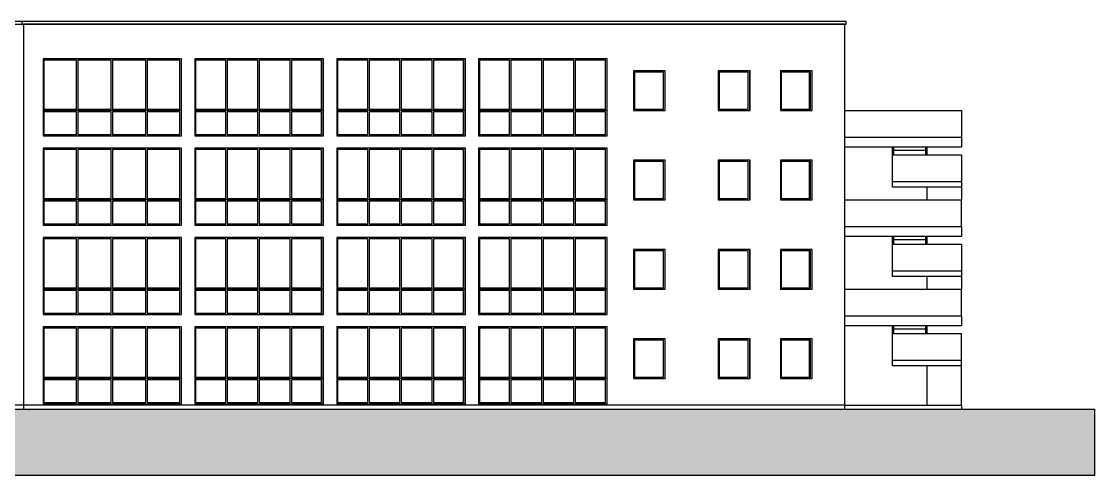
# Model space of a CAD drawing. Header units: inches. Extents: x 151 to 242, y -106 to 63.
# Drawn here: x 201.51 to 241.89, y -103.84 to -86.74 of the extents above; entities that cross this region are included whole.
import ezdxf

# ---------------------------------------------------------------- set-up
doc = ezdxf.new("R2010")
doc.units = ezdxf.units.IN
doc.header["$MEASUREMENT"] = 0
for name, color, linetype in [('Proiezioni', 7, 'Continuous'), ('Proiezioni leggere', 252, 'Continuous'), ('Retini', 252, 'Continuous'), ('Sezioni pesanti', 3, 'Continuous')]:
    doc.layers.add(name, color=color, linetype=linetype)

msp = doc.modelspace()

# ---------------------------------------------------------------- hatches: boundary and pattern name
at = {"layer": 'Retini'}
h = msp.add_hatch(color=250, dxfattribs=at)
h.dxf.hatch_style = 1
h.paths.add_polyline_path([(152.585, -101.345), (241.885, -101.345), (241.885, -103.845), (197.235, -103.845), (152.585, -103.845)])

# ---------------------------------------------------------------- linework, layer by layer
at = {"layer": 'Proiezioni'}
for p, q in [((201.535, -86.845), (201.535, -86.745)), ((232.485, -90.1), (236.885, -90.1)), ((236.885, -90.1), (236.885, -91.1)), ((232.485, -91.1), (236.885, -91.1)), ((236.885, -91.1), (236.885, -91.465)), ((232.485, -91.465), (236.885, -91.465)), ((232.485, -93.465), (236.885, -93.465)), ((236.885, -94.465), (236.885, -93.465)), ((232.485, -94.465), (236.885, -94.465)), ((236.885, -94.465), (236.885, -94.83)), ((232.485, -94.83), (236.885, -94.83)), ((232.485, -96.83), (236.885, -96.83)), ((236.885, -97.83), (236.885, -96.83)), ((232.485, -97.83), (236.885, -97.83)), ((236.885, -97.83), (236.885, -98.195)), ((232.485, -98.195), (236.885, -98.195)), ((232.485, -101.195), (236.885, -101.195)), ((236.885, -101.195), (236.885, -101.345))]:
    msp.add_line(p, q, dxfattribs=at)
for points in [[(197.235, -86.845), (232.535, -86.845), (232.535, -86.745), (197.235, -86.745)], [(232.485, -101.195), (232.485, -86.845), (201.585, -86.845), (201.585, -101.345)], [(232.485, -101.345), (232.485, -101.195), (197.235, -101.195)]]:
    msp.add_lwpolyline(points, dxfattribs=at)
for points in [[(207.533, -88.15), (202.328, -88.15), (202.328, -91.05), (207.533, -91.05)], [(212.873, -88.15), (208.031, -88.15), (208.031, -91.05), (212.873, -91.05)], [(218.213, -88.15), (213.371, -88.15), (213.371, -91.05), (218.213, -91.05)], [(223.553, -88.15), (218.711, -88.15), (218.711, -91.05), (223.553, -91.05)], [(225.735, -88.6), (224.539, -88.6), (224.539, -90.1), (225.735, -90.1)], [(228.923, -88.6), (227.727, -88.6), (227.727, -90.1), (228.923, -90.1)], [(231.264, -88.6), (230.069, -88.6), (230.069, -90.1), (231.264, -90.1)], [(207.533, -91.515), (202.328, -91.515), (202.328, -94.415), (207.533, -94.415)], [(212.873, -91.515), (208.031, -91.515), (208.031, -94.415), (212.873, -94.415)], [(218.213, -91.515), (213.371, -91.515), (213.371, -94.415), (218.213, -94.415)], [(223.553, -91.515), (218.711, -91.515), (218.711, -94.415), (223.553, -94.415)], [(225.735, -91.965), (224.539, -91.965), (224.539, -93.465), (225.735, -93.465)], [(228.923, -91.965), (227.727, -91.965), (227.727, -93.465), (228.923, -93.465)], [(231.264, -91.965), (230.069, -91.965), (230.069, -93.465), (231.264, -93.465)], [(207.533, -94.88), (202.328, -94.88), (202.328, -97.78), (207.533, -97.78)], [(212.873, -94.88), (208.031, -94.88), (208.031, -97.78), (212.873, -97.78)], [(218.213, -94.88), (213.371, -94.88), (213.371, -97.78), (218.213, -97.78)], [(223.553, -94.88), (218.711, -94.88), (218.711, -97.78), (223.553, -97.78)], [(225.735, -95.33), (224.539, -95.33), (224.539, -96.83), (225.735, -96.83)], [(228.923, -95.33), (227.727, -95.33), (227.727, -96.83), (228.923, -96.83)], [(231.264, -95.33), (230.069, -95.33), (230.069, -96.83), (231.264, -96.83)], [(207.533, -98.245), (202.328, -98.245), (202.328, -101.145), (207.533, -101.145)], [(212.873, -98.245), (208.031, -98.245), (208.031, -101.145), (212.873, -101.145)], [(218.213, -98.245), (213.371, -98.245), (213.371, -101.145), (218.213, -101.145)], [(223.553, -98.245), (218.711, -98.245), (218.711, -101.145), (223.553, -101.145)], [(225.735, -98.695), (224.539, -98.695), (224.539, -100.195), (225.735, -100.195)], [(228.923, -98.695), (227.727, -98.695), (227.727, -100.195), (228.923, -100.195)], [(231.264, -98.695), (230.069, -98.695), (230.069, -100.195), (231.264, -100.195)]]:
    msp.add_lwpolyline(points, close=True, dxfattribs=at)
at = {"layer": 'Proiezioni leggere'}
for p, q in [((207.514, -88.15), (207.514, -91.05)), ((212.854, -88.15), (212.854, -91.05)), ((218.194, -88.15), (218.194, -91.05)), ((223.534, -88.15), (223.534, -91.05)), ((225.715, -88.6), (225.715, -90.1)), ((228.903, -88.6), (228.903, -90.1)), ((231.145, -88.6), (231.145, -90.1)), ((207.514, -90.1), (202.328, -90.1)), ((212.854, -90.1), (208.031, -90.1)), ((218.194, -90.1), (213.371, -90.1)), ((223.534, -90.1), (218.711, -90.1)), ((207.514, -91.515), (207.514, -94.415)), ((212.854, -91.515), (212.854, -94.415)), ((218.194, -91.515), (218.194, -94.415)), ((223.534, -91.515), (223.534, -94.415)), ((234.285, -92.141), (234.285, -91.465)), ((234.335, -91.782), (234.335, -91.465)), ((235.535, -91.605), (234.335, -91.605)), ((235.535, -91.782), (235.535, -91.465)), ((235.585, -91.782), (235.585, -91.465)), ((225.715, -91.965), (225.715, -93.465)), ((228.903, -91.965), (228.903, -93.465)), ((231.145, -91.965), (231.145, -93.465)), ((236.885, -91.782), (234.285, -91.782)), ((236.885, -91.782), (236.885, -93.465)), ((234.285, -92.982), (234.285, -92.141)), ((236.885, -92.782), (234.285, -92.782)), ((236.885, -92.982), (234.285, -92.982)), ((235.585, -93.465), (235.585, -92.982)), ((207.514, -93.465), (202.328, -93.465)), ((212.854, -93.465), (208.031, -93.465)), ((218.194, -93.465), (213.371, -93.465)), ((223.534, -93.465), (218.711, -93.465)), ((207.514, -94.88), (207.514, -97.78)), ((212.854, -94.88), (212.854, -97.78)), ((218.194, -94.88), (218.194, -97.78)), ((223.534, -94.88), (223.534, -97.78)), ((234.285, -95.506), (234.285, -94.83)), ((234.335, -95.147), (234.335, -94.83)), ((235.535, -95.147), (235.535, -94.83)), ((235.585, -95.147), (235.585, -94.83)), ((236.885, -95.147), (234.285, -95.147)), ((235.535, -94.97), (234.335, -94.97)), ((236.885, -95.147), (236.885, -96.83)), ((225.715, -95.33), (225.715, -96.83)), ((228.903, -95.33), (228.903, -96.83)), ((231.145, -95.33), (231.145, -96.83)), ((234.285, -96.347), (234.285, -95.506)), ((236.885, -96.147), (234.285, -96.147)), ((236.885, -96.347), (234.285, -96.347)), ((235.585, -96.83), (235.585, -96.347)), ((207.514, -96.83), (202.328, -96.83)), ((212.854, -96.83), (208.031, -96.83)), ((218.194, -96.83), (213.371, -96.83)), ((223.534, -96.83), (218.711, -96.83)), ((207.514, -98.245), (207.514, -101.145)), ((212.854, -98.245), (212.854, -101.145)), ((218.194, -98.245), (218.194, -101.145)), ((223.534, -98.245), (223.534, -101.145)), ((234.285, -98.871), (234.285, -98.195)), ((236.885, -98.512), (234.285, -98.512)), ((234.335, -98.512), (234.335, -98.195)), ((235.535, -98.335), (234.335, -98.335)), ((235.535, -98.512), (235.535, -98.195)), ((235.585, -98.512), (235.585, -98.195)), ((236.885, -101.195), (236.885, -98.512)), ((225.715, -98.695), (225.715, -100.195)), ((228.903, -98.695), (228.903, -100.195)), ((231.145, -98.695), (231.145, -100.195)), ((234.285, -99.712), (234.285, -98.871)), ((236.885, -99.512), (234.285, -99.512)), ((236.885, -99.712), (234.285, -99.712)), ((235.585, -101.195), (235.585, -99.712)), ((207.514, -100.195), (202.328, -100.195)), ((212.854, -100.195), (208.031, -100.195)), ((218.194, -100.195), (213.371, -100.195)), ((223.534, -100.195), (218.711, -100.195))]:
    msp.add_line(p, q, dxfattribs=at)
for points in [[(203.585, -88.2), (202.358, -88.2), (202.358, -90.05), (203.585, -90.05)], [(204.886, -88.2), (203.635, -88.2), (203.635, -90.05), (204.886, -90.05)], [(206.187, -88.2), (204.936, -88.2), (204.936, -90.05), (206.187, -90.05)], [(207.464, -88.2), (206.237, -88.2), (206.237, -90.05), (207.464, -90.05)], [(209.197, -88.2), (208.062, -88.2), (208.062, -90.05), (209.197, -90.05)], [(210.408, -88.2), (209.247, -88.2), (209.247, -90.05), (210.408, -90.05)], [(211.618, -88.2), (210.458, -88.2), (210.458, -90.05), (211.618, -90.05)], [(212.804, -88.2), (211.668, -88.2), (211.668, -90.05), (212.804, -90.05)], [(214.537, -88.2), (213.402, -88.2), (213.402, -90.05), (214.537, -90.05)], [(215.748, -88.2), (214.587, -88.2), (214.587, -90.05), (215.748, -90.05)], [(216.958, -88.2), (215.798, -88.2), (215.798, -90.05), (216.958, -90.05)], [(218.144, -88.2), (217.008, -88.2), (217.008, -90.05), (218.144, -90.05)], [(219.877, -88.2), (218.741, -88.2), (218.741, -90.05), (219.877, -90.05)], [(221.088, -88.2), (219.927, -88.2), (219.927, -90.05), (221.088, -90.05)], [(222.298, -88.2), (221.138, -88.2), (221.138, -90.05), (222.298, -90.05)], [(223.484, -88.2), (222.348, -88.2), (222.348, -90.05), (223.484, -90.05)], [(225.666, -88.65), (224.57, -88.65), (224.57, -90.05), (225.666, -90.05)], [(228.854, -88.65), (227.758, -88.65), (227.758, -90.05), (228.854, -90.05)], [(231.195, -88.65), (230.099, -88.65), (230.099, -90.05), (231.195, -90.05)], [(203.585, -90.15), (202.358, -90.15), (202.358, -91), (203.585, -91)], [(204.886, -90.15), (203.635, -90.15), (203.635, -91), (204.886, -91)], [(206.187, -90.15), (204.936, -90.15), (204.936, -91), (206.187, -91)], [(207.464, -90.15), (206.237, -90.15), (206.237, -91), (207.464, -91)], [(209.197, -90.15), (208.062, -90.15), (208.062, -91), (209.197, -91)], [(210.408, -90.15), (209.247, -90.15), (209.247, -91), (210.408, -91)], [(211.618, -90.15), (210.458, -90.15), (210.458, -91), (211.618, -91)], [(212.804, -90.15), (211.668, -90.15), (211.668, -91), (212.804, -91)], [(214.537, -90.15), (213.402, -90.15), (213.402, -91), (214.537, -91)], [(215.748, -90.15), (214.587, -90.15), (214.587, -91), (215.748, -91)], [(216.958, -90.15), (215.798, -90.15), (215.798, -91), (216.958, -91)], [(218.144, -90.15), (217.008, -90.15), (217.008, -91), (218.144, -91)], [(219.877, -90.15), (218.741, -90.15), (218.741, -91), (219.877, -91)], [(221.088, -90.15), (219.927, -90.15), (219.927, -91), (221.088, -91)], [(222.298, -90.15), (221.138, -90.15), (221.138, -91), (222.298, -91)], [(223.484, -90.15), (222.348, -90.15), (222.348, -91), (223.484, -91)], [(203.585, -91.565), (202.358, -91.565), (202.358, -93.415), (203.585, -93.415)], [(204.886, -91.565), (203.635, -91.565), (203.635, -93.415), (204.886, -93.415)], [(206.187, -91.565), (204.936, -91.565), (204.936, -93.415), (206.187, -93.415)], [(207.464, -91.565), (206.237, -91.565), (206.237, -93.415), (207.464, -93.415)], [(209.197, -91.565), (208.062, -91.565), (208.062, -93.415), (209.197, -93.415)], [(210.408, -91.565), (209.247, -91.565), (209.247, -93.415), (210.408, -93.415)], [(211.618, -91.565), (210.458, -91.565), (210.458, -93.415), (211.618, -93.415)], [(212.804, -91.565), (211.668, -91.565), (211.668, -93.415), (212.804, -93.415)], [(214.537, -91.565), (213.402, -91.565), (213.402, -93.415), (214.537, -93.415)], [(215.748, -91.565), (214.587, -91.565), (214.587, -93.415), (215.748, -93.415)], [(216.958, -91.565), (215.798, -91.565), (215.798, -93.415), (216.958, -93.415)], [(218.144, -91.565), (217.008, -91.565), (217.008, -93.415), (218.144, -93.415)], [(219.877, -91.565), (218.741, -91.565), (218.741, -93.415), (219.877, -93.415)], [(221.088, -91.565), (219.927, -91.565), (219.927, -93.415), (221.088, -93.415)], [(222.298, -91.565), (221.138, -91.565), (221.138, -93.415), (222.298, -93.415)], [(223.484, -91.565), (222.348, -91.565), (222.348, -93.415), (223.484, -93.415)], [(225.666, -92.015), (224.57, -92.015), (224.57, -93.415), (225.666, -93.415)], [(228.854, -92.015), (227.758, -92.015), (227.758, -93.415), (228.854, -93.415)], [(231.195, -92.015), (230.099, -92.015), (230.099, -93.415), (231.195, -93.415)], [(203.585, -93.515), (202.358, -93.515), (202.358, -94.365), (203.585, -94.365)], [(204.886, -93.515), (203.635, -93.515), (203.635, -94.365), (204.886, -94.365)], [(206.187, -93.515), (204.936, -93.515), (204.936, -94.365), (206.187, -94.365)], [(207.464, -93.515), (206.237, -93.515), (206.237, -94.365), (207.464, -94.365)], [(209.197, -93.515), (208.062, -93.515), (208.062, -94.365), (209.197, -94.365)], [(210.408, -93.515), (209.247, -93.515), (209.247, -94.365), (210.408, -94.365)], [(211.618, -93.515), (210.458, -93.515), (210.458, -94.365), (211.618, -94.365)], [(212.804, -93.515), (211.668, -93.515), (211.668, -94.365), (212.804, -94.365)], [(214.537, -93.515), (213.402, -93.515), (213.402, -94.365), (214.537, -94.365)], [(215.748, -93.515), (214.587, -93.515), (214.587, -94.365), (215.748, -94.365)], [(216.958, -93.515), (215.798, -93.515), (215.798, -94.365), (216.958, -94.365)], [(218.144, -93.515), (217.008, -93.515), (217.008, -94.365), (218.144, -94.365)], [(219.877, -93.515), (218.741, -93.515), (218.741, -94.365), (219.877, -94.365)], [(221.088, -93.515), (219.927, -93.515), (219.927, -94.365), (221.088, -94.365)], [(222.298, -93.515), (221.138, -93.515), (221.138, -94.365), (222.298, -94.365)], [(223.484, -93.515), (222.348, -93.515), (222.348, -94.365), (223.484, -94.365)], [(203.585, -94.93), (202.358, -94.93), (202.358, -96.78), (203.585, -96.78)], [(204.886, -94.93), (203.635, -94.93), (203.635, -96.78), (204.886, -96.78)], [(206.187, -94.93), (204.936, -94.93), (204.936, -96.78), (206.187, -96.78)], [(207.464, -94.93), (206.237, -94.93), (206.237, -96.78), (207.464, -96.78)], [(209.197, -94.93), (208.062, -94.93), (208.062, -96.78), (209.197, -96.78)], [(210.408, -94.93), (209.247, -94.93), (209.247, -96.78), (210.408, -96.78)], [(211.618, -94.93), (210.458, -94.93), (210.458, -96.78), (211.618, -96.78)], [(212.804, -94.93), (211.668, -94.93), (211.668, -96.78), (212.804, -96.78)], [(214.537, -94.93), (213.402, -94.93), (213.402, -96.78), (214.537, -96.78)], [(215.748, -94.93), (214.587, -94.93), (214.587, -96.78), (215.748, -96.78)], [(216.958, -94.93), (215.798, -94.93), (215.798, -96.78), (216.958, -96.78)], [(218.144, -94.93), (217.008, -94.93), (217.008, -96.78), (218.144, -96.78)], [(219.877, -94.93), (218.741, -94.93), (218.741, -96.78), (219.877, -96.78)], [(221.088, -94.93), (219.927, -94.93), (219.927, -96.78), (221.088, -96.78)], [(222.298, -94.93), (221.138, -94.93), (221.138, -96.78), (222.298, -96.78)], [(223.484, -94.93), (222.348, -94.93), (222.348, -96.78), (223.484, -96.78)], [(225.666, -95.38), (224.57, -95.38), (224.57, -96.78), (225.666, -96.78)], [(228.854, -95.38), (227.758, -95.38), (227.758, -96.78), (228.854, -96.78)], [(231.195, -95.38), (230.099, -95.38), (230.099, -96.78), (231.195, -96.78)], [(203.585, -96.88), (202.358, -96.88), (202.358, -97.73), (203.585, -97.73)], [(204.886, -96.88), (203.635, -96.88), (203.635, -97.73), (204.886, -97.73)], [(206.187, -96.88), (204.936, -96.88), (204.936, -97.73), (206.187, -97.73)], [(207.464, -96.88), (206.237, -96.88), (206.237, -97.73), (207.464, -97.73)], [(209.197, -96.88), (208.062, -96.88), (208.062, -97.73), (209.197, -97.73)], [(210.408, -96.88), (209.247, -96.88), (209.247, -97.73), (210.408, -97.73)], [(211.618, -96.88), (210.458, -96.88), (210.458, -97.73), (211.618, -97.73)], [(212.804, -96.88), (211.668, -96.88), (211.668, -97.73), (212.804, -97.73)], [(214.537, -96.88), (213.402, -96.88), (213.402, -97.73), (214.537, -97.73)], [(215.748, -96.88), (214.587, -96.88), (214.587, -97.73), (215.748, -97.73)], [(216.958, -96.88), (215.798, -96.88), (215.798, -97.73), (216.958, -97.73)], [(218.144, -96.88), (217.008, -96.88), (217.008, -97.73), (218.144, -97.73)], [(219.877, -96.88), (218.741, -96.88), (218.741, -97.73), (219.877, -97.73)], [(221.088, -96.88), (219.927, -96.88), (219.927, -97.73), (221.088, -97.73)], [(222.298, -96.88), (221.138, -96.88), (221.138, -97.73), (222.298, -97.73)], [(223.484, -96.88), (222.348, -96.88), (222.348, -97.73), (223.484, -97.73)], [(203.585, -98.295), (202.358, -98.295), (202.358, -100.145), (203.585, -100.145)], [(204.886, -98.295), (203.635, -98.295), (203.635, -100.145), (204.886, -100.145)], [(206.187, -98.295), (204.936, -98.295), (204.936, -100.145), (206.187, -100.145)], [(207.464, -98.295), (206.237, -98.295), (206.237, -100.145), (207.464, -100.145)], [(209.197, -98.295), (208.062, -98.295), (208.062, -100.145), (209.197, -100.145)], [(210.408, -98.295), (209.247, -98.295), (209.247, -100.145), (210.408, -100.145)], [(211.618, -98.295), (210.458, -98.295), (210.458, -100.145), (211.618, -100.145)], [(212.804, -98.295), (211.668, -98.295), (211.668, -100.145), (212.804, -100.145)], [(214.537, -98.295), (213.402, -98.295), (213.402, -100.145), (214.537, -100.145)], [(215.748, -98.295), (214.587, -98.295), (214.587, -100.145), (215.748, -100.145)], [(216.958, -98.295), (215.798, -98.295), (215.798, -100.145), (216.958, -100.145)], [(218.144, -98.295), (217.008, -98.295), (217.008, -100.145), (218.144, -100.145)], [(219.877, -98.295), (218.741, -98.295), (218.741, -100.145), (219.877, -100.145)], [(221.088, -98.295), (219.927, -98.295), (219.927, -100.145), (221.088, -100.145)], [(222.298, -98.295), (221.138, -98.295), (221.138, -100.145), (222.298, -100.145)], [(223.484, -98.295), (222.348, -98.295), (222.348, -100.145), (223.484, -100.145)], [(225.666, -98.745), (224.57, -98.745), (224.57, -100.145), (225.666, -100.145)], [(228.854, -98.745), (227.758, -98.745), (227.758, -100.145), (228.854, -100.145)], [(231.195, -98.745), (230.099, -98.745), (230.099, -100.145), (231.195, -100.145)], [(203.585, -100.245), (202.358, -100.245), (202.358, -101.095), (203.585, -101.095)], [(204.886, -100.245), (203.635, -100.245), (203.635, -101.095), (204.886, -101.095)], [(206.187, -100.245), (204.936, -100.245), (204.936, -101.095), (206.187, -101.095)], [(207.464, -100.245), (206.237, -100.245), (206.237, -101.095), (207.464, -101.095)], [(209.197, -100.245), (208.062, -100.245), (208.062, -101.095), (209.197, -101.095)], [(210.408, -100.245), (209.247, -100.245), (209.247, -101.095), (210.408, -101.095)], [(211.618, -100.245), (210.458, -100.245), (210.458, -101.095), (211.618, -101.095)], [(212.804, -100.245), (211.668, -100.245), (211.668, -101.095), (212.804, -101.095)], [(214.537, -100.245), (213.402, -100.245), (213.402, -101.095), (214.537, -101.095)], [(215.748, -100.245), (214.587, -100.245), (214.587, -101.095), (215.748, -101.095)], [(216.958, -100.245), (215.798, -100.245), (215.798, -101.095), (216.958, -101.095)], [(218.144, -100.245), (217.008, -100.245), (217.008, -101.095), (218.144, -101.095)], [(219.877, -100.245), (218.741, -100.245), (218.741, -101.095), (219.877, -101.095)], [(221.088, -100.245), (219.927, -100.245), (219.927, -101.095), (221.088, -101.095)], [(222.298, -100.245), (221.138, -100.245), (221.138, -101.095), (222.298, -101.095)], [(223.484, -100.245), (222.348, -100.245), (222.348, -101.095), (223.484, -101.095)]]:
    msp.add_lwpolyline(points, close=True, dxfattribs=at)
at = {"layer": 'Retini', "color": 250}
msp.add_lwpolyline([(152.585, -101.345), (241.885, -101.345), (241.885, -103.845), (197.235, -103.845), (152.585, -103.845)], close=True, dxfattribs=at)
at = {"layer": 'Sezioni pesanti'}
msp.add_line((197.235, -101.345), (241.885, -101.345), dxfattribs=at)

doc.saveas('drawing.dxf')
